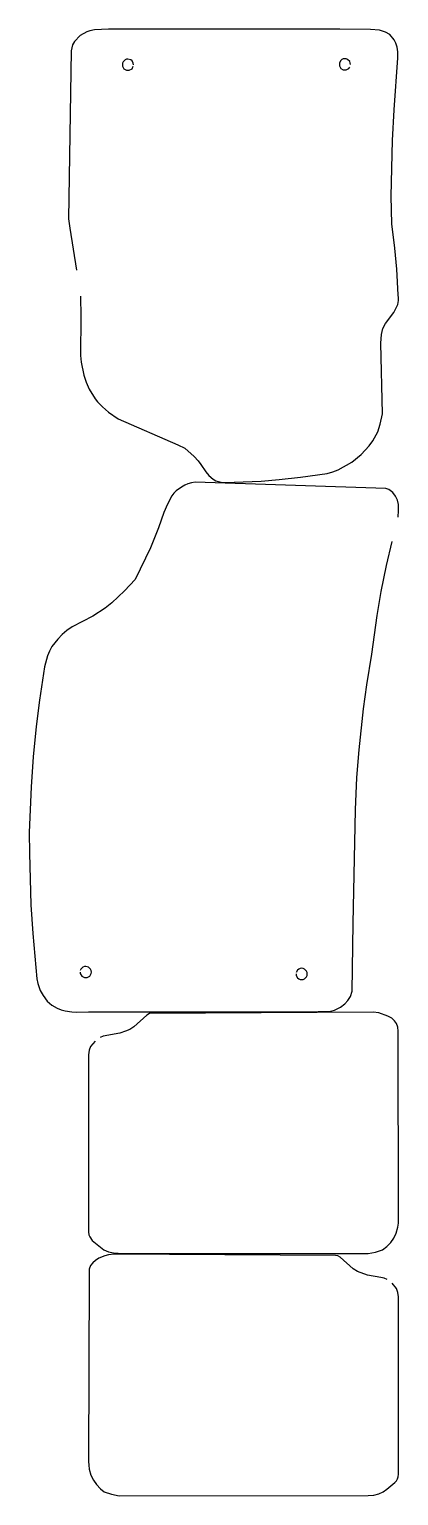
# Model space of a CAD drawing. Header units: metres. Extents: x 0 to 2512, y 48 to 1999.
# Drawn here: x 2020 to 2512, y 48 to 1999 of the extents above; entities outside this region: 4.
import ezdxf

# ---------------------------------------------------------------- set-up
doc = ezdxf.new("R2010")
doc.units = ezdxf.units.M

msp = doc.modelspace()

# ---------------------------------------------------------------- linework, layer by layer
for points in [[(2088.7, 1643.9), (2089.1, 1616.6), (2088.5, 1564.9), (2089.5, 1556), (2093, 1538.8), (2096.1, 1529.4), (2099.9, 1520.2), (2107.8, 1507.5), (2111.1, 1503.4), (2117.7, 1496.8), (2125.8, 1489.7), (2138.5, 1480.6), (2218, 1446.3), (2227.4, 1441.5), (2239.9, 1430.8), (2245.2, 1425), (2248.8, 1420.1), (2255.4, 1410), (2259.4, 1405.4), (2265.3, 1400.3), (2268.8, 1398.3), (2275.9, 1396.3), (2280.8, 1396), (2304.9, 1396.8), (2329, 1398), (2352.9, 1399.8), (2381.2, 1402.9), (2416.9, 1408.2), (2424.3, 1410.2), (2431.4, 1412.8), (2449.9, 1423.2), (2462.1, 1433.1), (2472.8, 1444.8), (2477.6, 1451.4), (2484.2, 1463.3), (2487.5, 1473.7), (2490.6, 1487.4), (2488.5, 1581.2), (2489.3, 1593.1), (2491.1, 1601), (2494.4, 1607.8), (2505.5, 1622.3), (2510.9, 1632.7), (2512.1, 1638.1), (2512.1, 1641.9), (2511.6, 1645.7), (2509.8, 1679.8), (2507.1, 1707.9), (2502.8, 1740.4), (2502.2, 1777), (2503.8, 1851.2), (2506.1, 1892.1), (2511.1, 1960.9), (2510.9, 1969), (2509.9, 1975.1), (2508.3, 1980.7), (2506.1, 1985), (2500.2, 1991.9), (2494.4, 1995.4), (2486.5, 1998), (2474.4, 1998.7), (2433.7, 1999), (2125.8, 1999), (2107, 1998.5), (2100.9, 1997.2), (2097.1, 1995.7), (2088.2, 1990.6), (2080.6, 1983), (2077.8, 1978.2), (2076, 1970.6), (2072.7, 1747), (2073.2, 1740.7), (2074.5, 1734.6), (2083.1, 1678.5)], [(2159.1, 1951.8), (2158.8, 1953.8), (2157.1, 1957.1), (2155.5, 1958.4), (2151.7, 1959.4), (2149.7, 1959.1), (2147.9, 1958.4), (2145.1, 1955.6), (2144.4, 1953.8), (2144.4, 1950), (2146.4, 1946.4), (2149.7, 1944.6), (2153.5, 1944.6), (2157.1, 1946.4), (2158.8, 1950)], [(2447.9, 1952.3), (2447.6, 1954.3), (2446.9, 1956.1), (2444.1, 1958.9), (2442.3, 1959.6), (2440.3, 1959.9), (2438.2, 1959.6), (2436.5, 1958.9), (2434.9, 1957.6), (2433.2, 1954.3), (2433.2, 1950.5), (2434.9, 1946.9), (2438.2, 1945.2), (2440.3, 1944.9), (2442.3, 1945.2), (2445.6, 1946.9), (2446.9, 1948.5)], [(2511.6, 1350), (2512.1, 1358.9), (2511.9, 1366.6), (2510.6, 1372.7), (2507.8, 1378), (2504.3, 1382.6), (2499.2, 1386.6), (2494.9, 1388.1), (2241.1, 1396.3), (2236.3, 1395.5), (2231.5, 1394.2), (2227.2, 1392.5), (2222.8, 1389.9), (2216, 1385.1), (2212.7, 1381.8), (2209.9, 1378.2), (2204.3, 1367.3), (2199.5, 1356.1), (2192.4, 1335.8), (2181.9, 1308.9), (2161.1, 1267), (2147.2, 1251.7), (2130.4, 1236), (2121.2, 1228.6), (2104.7, 1218.2), (2077.6, 1204), (2070.2, 1198.9), (2064.1, 1193.6), (2058.5, 1187.7), (2050.4, 1177.8), (2047.1, 1171.7), (2044.5, 1165.6), (2040.5, 1150.9), (2033.7, 1106.6), (2029.3, 1071.2), (2025.5, 1031), (2022.7, 990.9), (2020.3, 930.4), (2020.4, 902.8), (2022.4, 833.9), (2025, 796.1), (2030.3, 735.6), (2031.6, 729.3), (2034.6, 720.1), (2038.7, 713.3), (2044.3, 705.9), (2050.1, 700.6), (2057.2, 696.5), (2062.6, 694.5), (2067.9, 693.2), (2076.8, 691.7), (2082.9, 691.4), (2099.1, 691.7), (2387.9, 691.7), (2421.5, 692.7), (2426.6, 694), (2430.4, 695.5), (2434.7, 698), (2440.5, 702.3), (2444.6, 706.7), (2448.1, 712.3), (2450.4, 719.4), (2451.4, 809.3), (2454.7, 960.4), (2456.6, 1003.7), (2459.6, 1040.4), (2465.5, 1094.8), (2469.7, 1126.8), (2476.3, 1167.7), (2483.3, 1218.9), (2489, 1251.2), (2495.9, 1285.5), (2503.3, 1317.5)], [(2088, 744.5), (2088.2, 742.7), (2090.3, 739.2), (2093.6, 737.4), (2097.4, 737.4), (2100.7, 739.2), (2102.7, 742.7), (2103, 744.5), (2102.7, 746.5), (2101.9, 748.3), (2099.1, 751.1), (2095.6, 752.1), (2093.6, 751.9), (2091.8, 751.1), (2089, 748.3), (2088.2, 746.5)], [(2375.5, 742.2), (2375.8, 740.2), (2377.5, 736.9), (2379.1, 735.6), (2380.8, 734.9), (2382.9, 734.6), (2384.9, 734.9), (2386.7, 735.6), (2389.5, 738.4), (2390.2, 740.2), (2390.2, 744), (2389.5, 745.8), (2386.7, 748.6), (2384.9, 749.3), (2382.9, 749.6), (2380.8, 749.3), (2379.1, 748.6), (2377.5, 747.3), (2375.8, 744)], [(2108, 652.6), (2101.9, 645.5), (2100.2, 640.7), (2099.1, 634.6), (2099.1, 398.9), (2099.7, 395.1), (2100.7, 392.3), (2104, 387.4), (2114.9, 378.5), (2119.7, 375.2), (2125.6, 372.4), (2132.4, 370.9), (2144.9, 370.2), (2471.5, 370.2), (2481.4, 371.7), (2490.8, 375), (2496.4, 379.3), (2501.5, 384.6), (2505.5, 390.5), (2508.6, 397.3), (2510.9, 405), (2511.9, 410.3), (2512.1, 415.6), (2511.4, 665.8), (2510.9, 671.4), (2509.1, 676.2), (2506.6, 679.8), (2502.8, 683.1), (2497.9, 685.9), (2485.7, 690.5), (2478.1, 691.2), (2180.2, 689.4), (2176.9, 687.4), (2159.6, 671.7), (2154, 668.1), (2148.4, 665.8), (2140.8, 663.3), (2118.7, 659.5), (2114.6, 657.4)], [(2496.7, 335.4), (2492.6, 337.2), (2488.3, 338.2), (2470.5, 341.3), (2457.3, 346.1), (2451.7, 349.7), (2434.4, 365.4), (2431.1, 367.2), (2427.8, 367.7), (2133.2, 369.2), (2125.6, 368.5), (2120.7, 366.9), (2113.1, 363.9), (2108.3, 360.8), (2104.7, 357.8), (2101.9, 354.2), (2100.2, 349.4), (2099.9, 343.8), (2099.1, 93.6), (2099.4, 88.3), (2100.2, 83), (2102.4, 75.3), (2105.7, 68.5), (2109.8, 62.6), (2114.9, 57.1), (2120.2, 53), (2129.9, 49.7), (2139.8, 47.9), (2471.5, 48.2), (2478.9, 48.7), (2485.5, 50.4), (2491.3, 53.2), (2496.4, 56.5), (2507.1, 65.4), (2509.1, 67.7), (2510.6, 70.3), (2511.6, 73.1), (2512.1, 76.6), (2512.1, 312.6), (2511.1, 318.4), (2509.4, 323.5), (2503.3, 330.6)]]:
    msp.add_lwpolyline(points)
for centre in [(16.6, 1953.9), (19.5, 1955.8), (7, 942.8), (15.3, 944.8)]:
    msp.add_circle(centre, 7)

doc.saveas('drawing.dxf')
